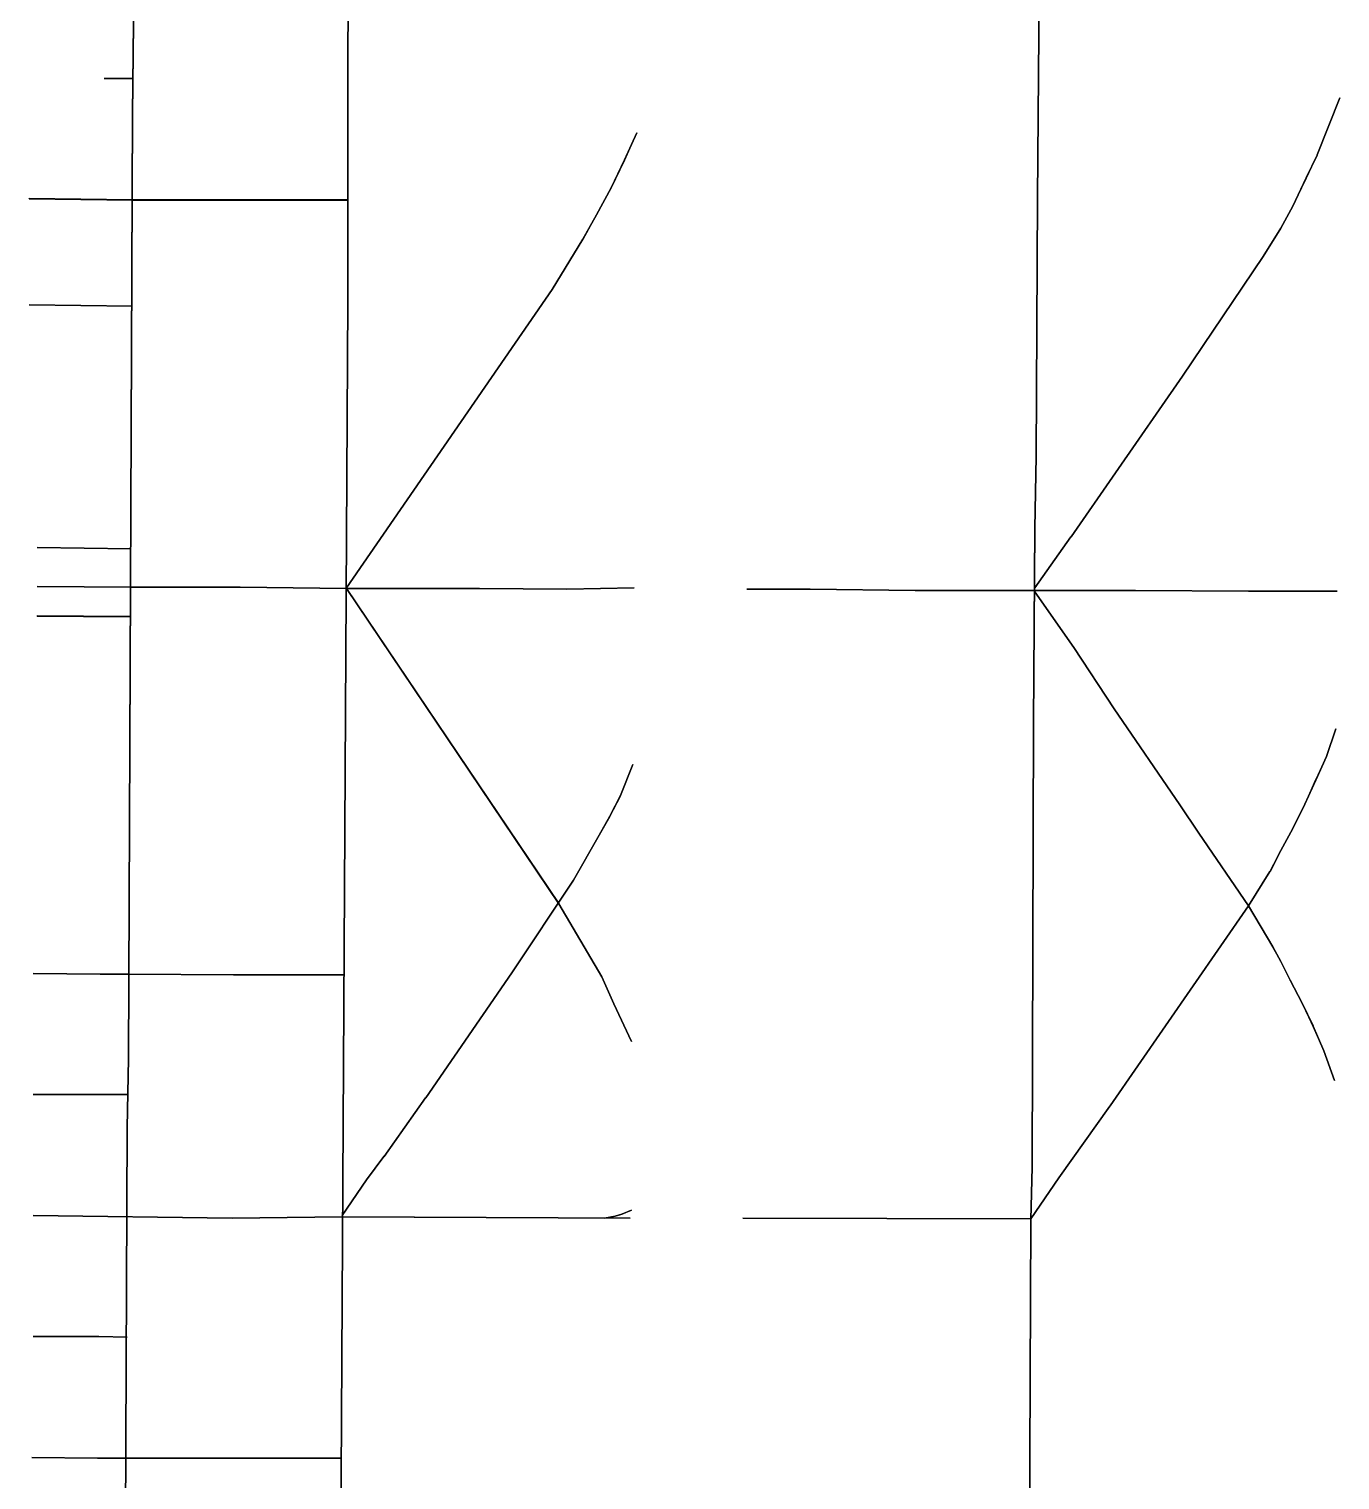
# Model space of a CAD drawing. Extents: x -291248544 to -291003570, y 98625193 to 98746984.
# Drawn here: x -291101258 to -291078940, y 98666651 to 98691358 of the extents above; entities that cross this region are included whole.
import ezdxf

# ---------------------------------------------------------------- set-up
doc = ezdxf.new("R2010")
doc.units = 0

msp = doc.modelspace()

# ---------------------------------------------------------------- linework, layer by layer
at = {"layer": 'mg_to_dxf', "color": 2}
for points in [[(-291095787.05, 98695174.67), (-291095788.04, 98695175.68), (-291095833.83, 98691054.81), (-291095832.82, 98691055.8)], [(-291095832.82, 98691055.8), (-291095831.83, 98691054.79), (-291095786.04, 98695175.67), (-291095787.05, 98695174.67)], [(-291099449.16, 98694030.26), (-291099450.15, 98694031.27), (-291099495.94, 98689910.4), (-291099494.93, 98689911.39)], [(-291099494.93, 98689911.39), (-291099493.94, 98689910.38), (-291099448.15, 98694031.25), (-291099449.16, 98694030.26)], [(-291084091.18, 98693641.16), (-291084092.19, 98693642.15), (-291084069.29, 98691272.23), (-291084068.3, 98691273.24)], [(-291084068.3, 98691273.24), (-291084067.29, 98691272.24), (-291084090.19, 98693642.17), (-291084091.18, 98693641.16)], [(-291084068.3, 98691272.24), (-291084069.29, 98691273.23), (-291084092.19, 98688479.88), (-291084091.18, 98688480.88)], [(-291084091.18, 98688480.88), (-291084090.19, 98688479.87), (-291084067.29, 98691273.24), (-291084068.3, 98691272.24)], [(-291084068.3, 98691272.24), (-291084067.29, 98691273.24), (-291084069.29, 98691273.23), (-291084068.3, 98691272.24)], [(-291084068.3, 98691273.24), (-291084069.29, 98691272.23), (-291084067.29, 98691272.24), (-291084068.3, 98691273.24)], [(-291095832.82, 98691055.8), (-291095833.83, 98691054.81), (-291095831.83, 98691054.79), (-291095832.82, 98691055.8)], [(-291095832.82, 98691054.8), (-291095833.82, 98691055.8), (-291095833.82, 98690448.26), (-291095832.82, 98690449.26)], [(-291095832.82, 98691054.8), (-291095831.82, 98691055.8), (-291095833.82, 98691055.8), (-291095832.82, 98691054.8)], [(-291095832.82, 98690449.26), (-291095831.82, 98690448.26), (-291095831.82, 98691055.8), (-291095832.82, 98691054.8)], [(-291099975.09, 98690517.43), (-291099976.09, 98690518.43), (-291099976.09, 98690516.43), (-291099975.09, 98690517.43)], [(-291099495.43, 98690517.43), (-291099494.43, 98690518.43), (-291099976.09, 98690518.43), (-291099975.09, 98690517.43)], [(-291099975.09, 98690517.43), (-291099976.09, 98690516.43), (-291099494.43, 98690516.43), (-291099495.43, 98690517.43)], [(-291099495.43, 98690517.43), (-291099494.43, 98690516.43), (-291099494.43, 98690518.43), (-291099495.43, 98690517.43)], [(-291095832.82, 98690448.26), (-291095833.82, 98690449.26), (-291095833.82, 98689887.5), (-291095832.82, 98689888.5)], [(-291095832.82, 98690448.26), (-291095831.82, 98690449.26), (-291095833.82, 98690449.26), (-291095832.82, 98690448.26)], [(-291095832.82, 98690449.26), (-291095833.82, 98690448.26), (-291095831.82, 98690448.26), (-291095832.82, 98690449.26)], [(-291095832.82, 98689888.5), (-291095831.82, 98689887.5), (-291095831.82, 98690449.26), (-291095832.82, 98690448.26)], [(-291078941.53, 98690185.08), (-291078942.09, 98690186.38), (-291079331.55, 98689212.73), (-291079330.26, 98689213.26)], [(-291079330.26, 98689213.26), (-291079329.71, 98689211.94), (-291078940.23, 98690185.64), (-291078941.53, 98690185.08)], [(-291078941.53, 98690185.08), (-291078940.23, 98690185.64), (-291078942.09, 98690186.38), (-291078941.53, 98690185.08)], [(-291099494.94, 98689910.39), (-291099495.93, 98689911.4), (-291099564.6, 98673820.01), (-291099563.6, 98673821)], [(-291099563.6, 98673821), (-291099562.6, 98673819.98), (-291099493.93, 98689911.38), (-291099494.94, 98689910.39)], [(-291099494.93, 98689911.39), (-291099495.94, 98689910.4), (-291099493.94, 98689910.38), (-291099494.93, 98689911.39)], [(-291099494.94, 98689910.39), (-291099493.93, 98689911.38), (-291099495.93, 98689911.4), (-291099494.94, 98689910.39)], [(-291095832.82, 98689887.5), (-291095833.82, 98689888.5), (-291095833.82, 98686728.93), (-291095832.82, 98686729.93)], [(-291095832.82, 98689887.5), (-291095831.82, 98689888.5), (-291095833.82, 98689888.5), (-291095832.82, 98689887.5)], [(-291095832.82, 98689888.5), (-291095833.82, 98689887.5), (-291095831.82, 98689887.5), (-291095832.82, 98689888.5)], [(-291095832.82, 98686729.93), (-291095831.82, 98686728.93), (-291095831.82, 98689888.5), (-291095832.82, 98689887.5)], [(-291090912.07, 98689590), (-291090912.57, 98689591.32), (-291091118.97, 98689132.65), (-291091117.65, 98689133.15)], [(-291091117.65, 98689133.15), (-291091117.16, 98689131.81), (-291090910.75, 98689590.5), (-291090912.07, 98689590)], [(-291090912.07, 98689590), (-291090910.75, 98689590.5), (-291090912.57, 98689591.32), (-291090912.07, 98689590)], [(-291091118.07, 98689132.24), (-291091118.55, 98689133.56), (-291091347.85, 98688652.04), (-291091346.53, 98688652.49)], [(-291091346.53, 98688652.49), (-291091346.07, 98688651.13), (-291091116.74, 98689132.72), (-291091118.07, 98689132.24)], [(-291091117.65, 98689133.15), (-291091118.97, 98689132.65), (-291091117.16, 98689131.81), (-291091117.65, 98689133.15)], [(-291091118.07, 98689132.24), (-291091116.74, 98689132.72), (-291091118.55, 98689133.56), (-291091118.07, 98689132.24)], [(-291079330.66, 98689212.35), (-291079331.15, 98689213.65), (-291079514.67, 98688823.68), (-291079513.34, 98688824.15)], [(-291079513.34, 98688824.15), (-291079512.86, 98688822.82), (-291079329.31, 98689212.85), (-291079330.66, 98689212.35)], [(-291079330.26, 98689213.26), (-291079331.55, 98689212.73), (-291079329.71, 98689211.94), (-291079330.26, 98689213.26)], [(-291079330.66, 98689212.35), (-291079329.31, 98689212.85), (-291079331.15, 98689213.65), (-291079330.66, 98689212.35)], [(-291091346.98, 98688651.6), (-291091347.39, 98688652.93), (-291091599.63, 98688194.32), (-291091598.27, 98688194.71)], [(-291091598.27, 98688194.71), (-291091597.88, 98688193.35), (-291091345.61, 98688652.02), (-291091346.98, 98688651.6)], [(-291091346.53, 98688652.49), (-291091347.85, 98688652.04), (-291091346.07, 98688651.13), (-291091346.53, 98688652.49)], [(-291091346.98, 98688651.6), (-291091345.61, 98688652.02), (-291091347.39, 98688652.93), (-291091346.98, 98688651.6)], [(-291079513.76, 98688823.25), (-291079514.24, 98688824.58), (-291079743.54, 98688343.05), (-291079742.22, 98688343.5)], [(-291079742.22, 98688343.5), (-291079741.76, 98688342.14), (-291079512.43, 98688823.72), (-291079513.76, 98688823.25)], [(-291079513.34, 98688824.15), (-291079514.67, 98688823.68), (-291079512.86, 98688822.82), (-291079513.34, 98688824.15)], [(-291079513.76, 98688823.25), (-291079512.43, 98688823.72), (-291079514.24, 98688824.58), (-291079513.76, 98688823.25)], [(-291101256.82, 98688468.93), (-291101257.81, 98688469.94), (-291101257.84, 98688467.94), (-291101256.82, 98688468.93)], [(-291101256.82, 98688468.93), (-291101257.84, 98688467.94), (-291099494.44, 98688445.04), (-291099495.43, 98688446.05)], [(-291099495.43, 98688446.05), (-291099494.43, 98688447.04), (-291101257.81, 98688469.94), (-291101256.82, 98688468.93)], [(-291099494.43, 98688446.04), (-291099495.43, 98688447.04), (-291099495.44, 98688445.04), (-291099494.43, 98688446.04)], [(-291099494.43, 98688446.04), (-291099495.44, 98688445.04), (-291097686.27, 98688445.04), (-291097687.27, 98688446.04)], [(-291099495.43, 98688446.05), (-291099494.44, 98688445.04), (-291099494.43, 98688447.04), (-291099495.43, 98688446.05)], [(-291097687.27, 98688446.04), (-291097686.27, 98688447.04), (-291099495.43, 98688447.04), (-291099494.43, 98688446.04)], [(-291097686.27, 98688446.04), (-291097687.27, 98688447.04), (-291097687.27, 98688445.04), (-291097686.27, 98688446.04)], [(-291095833.32, 98688446.04), (-291095832.32, 98688447.04), (-291097687.27, 98688447.04), (-291097686.27, 98688446.04)], [(-291097687.27, 98688446.04), (-291097686.27, 98688445.04), (-291097686.27, 98688447.04), (-291097687.27, 98688446.04)], [(-291097686.27, 98688446.04), (-291097687.27, 98688445.04), (-291095832.32, 98688445.04), (-291095833.32, 98688446.04)], [(-291095833.32, 98688446.04), (-291095832.32, 98688445.04), (-291095832.32, 98688447.04), (-291095833.32, 98688446.04)], [(-291084091.19, 98688479.88), (-291084092.18, 98688480.88), (-291084115.08, 98684085.36), (-291084114.07, 98684086.35)], [(-291084114.07, 98684086.35), (-291084113.08, 98684085.33), (-291084090.18, 98688480.87), (-291084091.19, 98688479.88)], [(-291084091.18, 98688480.88), (-291084092.19, 98688479.88), (-291084090.19, 98688479.87), (-291084091.18, 98688480.88)], [(-291084091.19, 98688479.88), (-291084090.18, 98688480.87), (-291084092.18, 98688480.88), (-291084091.19, 98688479.88)], [(-291091598.75, 98688193.84), (-291091599.14, 98688195.2), (-291091828.5, 98687782.35), (-291091827.15, 98687782.72)], [(-291091827.15, 98687782.72), (-291091826.77, 98687781.35), (-291091597.39, 98688194.23), (-291091598.75, 98688193.84)], [(-291091598.27, 98688194.71), (-291091599.63, 98688194.32), (-291091597.88, 98688193.35), (-291091598.27, 98688194.71)], [(-291091598.75, 98688193.84), (-291091597.39, 98688194.23), (-291091599.14, 98688195.2), (-291091598.75, 98688193.84)], [(-291079742.67, 98688342.61), (-291079743.08, 98688343.94), (-291079949.53, 98687965.46), (-291079948.19, 98687965.83)], [(-291079948.19, 98687965.83), (-291079947.8, 98687964.45), (-291079741.3, 98688343.03), (-291079742.67, 98688342.61)], [(-291079742.22, 98688343.5), (-291079743.54, 98688343.05), (-291079741.76, 98688342.14), (-291079742.22, 98688343.5)], [(-291079742.67, 98688342.61), (-291079741.3, 98688343.03), (-291079743.08, 98688343.94), (-291079742.67, 98688342.61)], [(-291079948.69, 98687964.97), (-291079949.03, 98687966.32), (-291080247.07, 98687484.86), (-291080245.71, 98687485.17)], [(-291080245.71, 98687485.17), (-291080245.39, 98687483.77), (-291079947.3, 98687965.32), (-291079948.69, 98687964.97)], [(-291079948.19, 98687965.83), (-291079949.53, 98687965.46), (-291079947.8, 98687964.45), (-291079948.19, 98687965.83)], [(-291079948.69, 98687964.97), (-291079947.3, 98687965.32), (-291079949.03, 98687966.32), (-291079948.69, 98687964.97)], [(-291091827.65, 98687781.86), (-291091827.99, 98687783.22), (-291092354.92, 98686924.1), (-291092353.56, 98686924.41)], [(-291092353.56, 98686924.41), (-291092353.24, 98686923.01), (-291091826.27, 98687782.21), (-291091827.65, 98687781.86)], [(-291091827.15, 98687782.72), (-291091828.5, 98687782.35), (-291091826.77, 98687781.35), (-291091827.15, 98687782.72)], [(-291091827.65, 98687781.86), (-291091826.27, 98687782.21), (-291091827.99, 98687783.22), (-291091827.65, 98687781.86)], [(-291080246.25, 98687484.33), (-291080246.53, 98687485.7), (-291081620.37, 98685447.84), (-291081618.98, 98685448.11)], [(-291081618.98, 98685448.11), (-291081618.72, 98685446.71), (-291080244.85, 98687484.61), (-291080246.25, 98687484.33)], [(-291080245.71, 98687485.17), (-291080247.07, 98687484.86), (-291080245.39, 98687483.77), (-291080245.71, 98687485.17)], [(-291080246.25, 98687484.33), (-291080244.85, 98687484.61), (-291080246.53, 98687485.7), (-291080246.25, 98687484.33)], [(-291092354.1, 98686923.57), (-291092354.38, 98686924.94), (-291095856.82, 98681842.96), (-291095855.43, 98681843.22)], [(-291095855.43, 98681843.22), (-291095855.17, 98681841.82), (-291092352.7, 98686923.85), (-291092354.1, 98686923.57)], [(-291092353.56, 98686924.41), (-291092354.92, 98686924.1), (-291092353.24, 98686923.01), (-291092353.56, 98686924.41)], [(-291092354.1, 98686923.57), (-291092352.7, 98686923.85), (-291092354.38, 98686924.94), (-291092354.1, 98686923.57)], [(-291101256.82, 98686660.76), (-291101257.81, 98686661.77), (-291101257.84, 98686659.77), (-291101256.82, 98686660.76)], [(-291101256.82, 98686660.76), (-291101257.84, 98686659.77), (-291099494.45, 98686636.87), (-291099495.43, 98686637.88)], [(-291099495.43, 98686637.88), (-291099494.42, 98686638.87), (-291101257.81, 98686661.77), (-291101256.82, 98686660.76)], [(-291099495.43, 98686637.88), (-291099494.45, 98686636.87), (-291099494.42, 98686638.87), (-291099495.43, 98686637.88)], [(-291095832.83, 98686728.93), (-291095833.82, 98686729.94), (-291096016.93, 98653701.3), (-291096015.93, 98653702.28)], [(-291096015.93, 98653702.28), (-291096014.93, 98653701.26), (-291095831.82, 98686729.93), (-291095832.83, 98686728.93)], [(-291095832.83, 98686728.93), (-291095831.82, 98686729.93), (-291095833.82, 98686729.94), (-291095832.83, 98686728.93)], [(-291095832.82, 98686729.93), (-291095833.82, 98686728.93), (-291095831.82, 98686728.93), (-291095832.82, 98686729.93)], [(-291081619.55, 98685447.28), (-291081619.8, 98685448.67), (-291082764.78, 98683799.9), (-291082763.39, 98683800.15)], [(-291082763.39, 98683800.15), (-291082763.14, 98683798.76), (-291081618.15, 98685447.54), (-291081619.55, 98685447.28)], [(-291081618.98, 98685448.11), (-291081620.37, 98685447.84), (-291081618.72, 98685446.71), (-291081618.98, 98685448.11)], [(-291081619.55, 98685447.28), (-291081618.15, 98685447.54), (-291081619.8, 98685448.67), (-291081619.55, 98685447.28)], [(-291084114.08, 98684085.35), (-291084115.07, 98684086.36), (-291084137.97, 98682849.4), (-291084136.95, 98682850.38)], [(-291084136.95, 98682850.38), (-291084135.97, 98682849.37), (-291084113.07, 98684086.33), (-291084114.08, 98684085.35)], [(-291084114.07, 98684086.35), (-291084115.08, 98684085.36), (-291084113.08, 98684085.33), (-291084114.07, 98684086.35)], [(-291084114.08, 98684085.35), (-291084113.07, 98684086.33), (-291084115.07, 98684086.36), (-291084114.08, 98684085.35)], [(-291082763.96, 98683799.33), (-291082764.21, 98683800.72), (-291083520.09, 98682712.72), (-291083518.7, 98682712.97)], [(-291083518.7, 98682712.97), (-291083518.45, 98682711.57), (-291082762.57, 98683799.58), (-291082763.96, 98683799.33)], [(-291082763.39, 98683800.15), (-291082764.78, 98683799.9), (-291082763.14, 98683798.76), (-291082763.39, 98683800.15)], [(-291082763.96, 98683799.33), (-291082762.57, 98683799.58), (-291082764.21, 98683800.72), (-291082763.96, 98683799.33)], [(-291084136.97, 98682849.38), (-291084137.96, 98682850.4), (-291084160.85, 98679542.05), (-291084159.85, 98679543.04)], [(-291084159.85, 98679543.04), (-291084158.85, 98679542.03), (-291084135.96, 98682850.37), (-291084136.97, 98682849.38)], [(-291083519.27, 98682712.15), (-291083519.51, 98682713.54), (-291084138.07, 98681842.98), (-291084136.67, 98681843.21)], [(-291084136.95, 98682850.38), (-291084137.97, 98682849.4), (-291084135.97, 98682849.37), (-291084136.95, 98682850.38)], [(-291084136.97, 98682849.38), (-291084135.96, 98682850.37), (-291084137.96, 98682850.4), (-291084136.97, 98682849.38)], [(-291084136.67, 98681843.21), (-291084136.44, 98681841.82), (-291083517.87, 98682712.39), (-291083519.27, 98682712.15)], [(-291083518.7, 98682712.97), (-291083520.09, 98682712.72), (-291083518.45, 98682711.57), (-291083518.7, 98682712.97)], [(-291083519.27, 98682712.15), (-291083517.87, 98682712.39), (-291083519.51, 98682713.54), (-291083519.27, 98682712.15)], [(-291101119.5, 98682529.44), (-291101120.48, 98682530.46), (-291101120.51, 98682528.46), (-291101119.5, 98682529.44)], [(-291101119.5, 98682529.44), (-291101120.51, 98682528.46), (-291099517.34, 98682505.55), (-291099518.32, 98682506.57)], [(-291099518.32, 98682506.57), (-291099517.31, 98682507.55), (-291101120.48, 98682530.46), (-291101119.5, 98682529.44)], [(-291099518.32, 98682506.57), (-291099517.34, 98682505.55), (-291099517.31, 98682507.55), (-291099518.32, 98682506.57)], [(-291101119.5, 98681865.69), (-291101120.49, 98681866.7), (-291101120.5, 98681864.7), (-291101119.5, 98681865.69)], [(-291101119.5, 98681865.69), (-291101120.5, 98681864.7), (-291099517.33, 98681853.24), (-291099518.32, 98681854.25)], [(-291099518.32, 98681854.25), (-291099517.32, 98681855.24), (-291101120.49, 98681866.7), (-291101119.5, 98681865.69)], [(-291099517.32, 98681854.25), (-291099518.32, 98681855.25), (-291099518.33, 98681853.25), (-291099517.32, 98681854.25)], [(-291099517.32, 98681854.25), (-291099518.33, 98681853.25), (-291097663.39, 98681853.25), (-291097664.38, 98681854.25)], [(-291097664.38, 98681854.25), (-291097663.37, 98681855.25), (-291099518.32, 98681855.25), (-291099517.32, 98681854.25)], [(-291099518.32, 98681854.25), (-291099517.33, 98681853.24), (-291099517.32, 98681855.24), (-291099518.32, 98681854.25)], [(-291097663.38, 98681854.24), (-291097664.37, 98681855.25), (-291097664.39, 98681853.25), (-291097663.38, 98681854.24)], [(-291097663.38, 98681854.24), (-291097664.39, 98681853.25), (-291095855.22, 98681830.35), (-291095856.21, 98681831.37)], [(-291097664.38, 98681854.25), (-291097663.39, 98681853.25), (-291097663.37, 98681855.25), (-291097664.38, 98681854.25)], [(-291095856.21, 98681831.37), (-291095855.21, 98681832.35), (-291097664.37, 98681855.25), (-291097663.38, 98681854.24)], [(-291095855.43, 98681843.22), (-291095856.82, 98681842.96), (-291095855.17, 98681841.82), (-291095855.43, 98681843.22)], [(-291095855.43, 98681830.95), (-291095855.16, 98681832.33), (-291095856.82, 98681831.22), (-291095855.43, 98681830.95)], [(-291095855.43, 98681830.95), (-291095856.82, 98681831.22), (-291092239.95, 98676463.13), (-291092239.66, 98676464.5)], [(-291095855.21, 98681831.36), (-291095856.21, 98681832.36), (-291095856.22, 98681830.36), (-291095855.21, 98681831.36)], [(-291095855.21, 98681831.36), (-291095856.22, 98681830.36), (-291093589.29, 98681830.36), (-291093590.28, 98681831.36)], [(-291093590.28, 98681831.36), (-291093589.28, 98681832.36), (-291095856.21, 98681832.36), (-291095855.21, 98681831.36)], [(-291095856.21, 98681831.37), (-291095855.22, 98681830.35), (-291095855.21, 98681832.35), (-291095856.21, 98681831.37)], [(-291092239.66, 98676464.5), (-291092238.25, 98676464.2), (-291095855.16, 98681832.33), (-291095855.43, 98681830.95)], [(-291093589.28, 98681831.36), (-291093590.28, 98681832.36), (-291093590.29, 98681830.36), (-291093589.28, 98681831.36)], [(-291093589.28, 98681831.36), (-291093590.29, 98681830.36), (-291092101.54, 98681818.91), (-291092102.55, 98681819.92)], [(-291092102.55, 98681819.92), (-291092101.56, 98681820.91), (-291093590.28, 98681832.36), (-291093589.28, 98681831.36)], [(-291093590.28, 98681831.36), (-291093589.29, 98681830.36), (-291093589.28, 98681832.36), (-291093590.28, 98681831.36)], [(-291090958.14, 98681842.79), (-291090957.16, 98681843.81), (-291092102.56, 98681820.91), (-291092101.55, 98681819.93)], [(-291092101.55, 98681819.93), (-291092102.56, 98681820.91), (-291092102.54, 98681818.91), (-291092101.55, 98681819.93)], [(-291092102.55, 98681819.92), (-291092101.54, 98681818.91), (-291092101.56, 98681820.91), (-291092102.55, 98681819.92)], [(-291092101.55, 98681819.93), (-291092102.54, 98681818.91), (-291090957.12, 98681841.81), (-291090958.14, 98681842.79)], [(-291090958.14, 98681842.79), (-291090957.12, 98681841.81), (-291090957.16, 98681843.81), (-291090958.14, 98681842.79)], [(-291087959.79, 98681819.92), (-291087958.78, 98681820.92), (-291089035.53, 98681820.92), (-291089034.53, 98681819.92)], [(-291089034.53, 98681819.92), (-291089035.53, 98681820.92), (-291089035.53, 98681818.92), (-291089034.53, 98681819.92)], [(-291089034.53, 98681819.92), (-291089035.53, 98681818.92), (-291087958.8, 98681818.92), (-291087959.79, 98681819.92)], [(-291087958.79, 98681819.91), (-291087959.78, 98681820.92), (-291087959.8, 98681818.92), (-291087958.79, 98681819.91)], [(-291087958.79, 98681819.91), (-291087959.8, 98681818.92), (-291086173.52, 98681796.02), (-291086174.51, 98681797.03)], [(-291087959.79, 98681819.92), (-291087958.8, 98681818.92), (-291087958.78, 98681820.92), (-291087959.79, 98681819.92)], [(-291086174.51, 98681797.03), (-291086173.5, 98681798.02), (-291087959.78, 98681820.92), (-291087958.79, 98681819.91)], [(-291086173.51, 98681797.03), (-291086174.5, 98681798.03), (-291086174.52, 98681796.03), (-291086173.51, 98681797.03)], [(-291086173.51, 98681797.03), (-291086174.52, 98681796.03), (-291082419.85, 98681796.03), (-291082420.85, 98681797.03)], [(-291086174.51, 98681797.03), (-291086173.52, 98681796.02), (-291086173.5, 98681798.02), (-291086174.51, 98681797.03)], [(-291082420.85, 98681797.03), (-291082419.85, 98681798.03), (-291086174.5, 98681798.03), (-291086173.51, 98681797.03)], [(-291084136.67, 98681843.21), (-291084138.07, 98681842.98), (-291084136.44, 98681841.82), (-291084136.67, 98681843.21)], [(-291084136.68, 98681773.73), (-291084136.43, 98681775.12), (-291084138.07, 98681773.98), (-291084136.68, 98681773.73)], [(-291084136.68, 98681773.73), (-291084138.07, 98681773.98), (-291083473.75, 98680823.31), (-291083473.49, 98680824.69)], [(-291083473.49, 98680824.69), (-291083472.09, 98680824.43), (-291084136.43, 98681775.12), (-291084136.68, 98681773.73)], [(-291082420.85, 98681797.03), (-291082419.85, 98681796.03), (-291082419.85, 98681798.03), (-291082420.85, 98681797.03)], [(-291080498.24, 98681785.59), (-291080497.24, 98681786.58), (-291082420.85, 98681798.03), (-291082419.85, 98681797.02)], [(-291082419.85, 98681797.02), (-291082420.85, 98681798.03), (-291082420.85, 98681796.03), (-291082419.85, 98681797.02)], [(-291082419.85, 98681797.02), (-291082420.85, 98681796.03), (-291080497.24, 98681784.58), (-291080498.24, 98681785.59)], [(-291080498.24, 98681785.59), (-291080497.24, 98681784.58), (-291080497.24, 98681786.58), (-291080498.24, 98681785.59)], [(-291078987.62, 98681785.58), (-291078986.62, 98681786.58), (-291080498.24, 98681786.58), (-291080497.24, 98681785.58)], [(-291080497.24, 98681785.58), (-291080498.24, 98681786.58), (-291080498.24, 98681784.58), (-291080497.24, 98681785.58)], [(-291080497.24, 98681785.58), (-291080498.24, 98681784.58), (-291078986.62, 98681784.58), (-291078987.62, 98681785.58)], [(-291078987.62, 98681785.58), (-291078986.62, 98681784.58), (-291078986.62, 98681786.58), (-291078987.62, 98681785.58)], [(-291101119.5, 98681362.15), (-291101120.49, 98681363.16), (-291101120.5, 98681361.16), (-291101119.5, 98681362.15)], [(-291101119.5, 98681362.15), (-291101120.5, 98681361.16), (-291099540.22, 98681349.7), (-291099541.21, 98681350.71)], [(-291099541.21, 98681350.71), (-291099540.2, 98681351.7), (-291101120.49, 98681363.16), (-291101119.5, 98681362.15)], [(-291099541.21, 98681350.71), (-291099540.22, 98681349.7), (-291099540.2, 98681351.7), (-291099541.21, 98681350.71)], [(-291083472.93, 98680823.86), (-291083472.65, 98680825.26), (-291083474.31, 98680824.14), (-291083472.93, 98680823.86)], [(-291083472.93, 98680823.86), (-291083474.31, 98680824.14), (-291082787.11, 98679781.89), (-291082786.84, 98679783.28)], [(-291083473.49, 98680824.69), (-291083473.75, 98680823.31), (-291083472.09, 98680824.43), (-291083473.49, 98680824.69)], [(-291082786.84, 98679783.28), (-291082785.45, 98679783.01), (-291083472.65, 98680825.26), (-291083472.93, 98680823.86)], [(-291082786.28, 98679782.45), (-291082786.01, 98679783.84), (-291082787.67, 98679782.72), (-291082786.28, 98679782.45)], [(-291082786.28, 98679782.45), (-291082787.67, 98679782.72), (-291081665.58, 98678145.39), (-291081665.32, 98678146.77)], [(-291082786.84, 98679783.28), (-291082787.11, 98679781.89), (-291082785.45, 98679783.01), (-291082786.84, 98679783.28)], [(-291081665.32, 98678146.77), (-291081663.93, 98678146.51), (-291082786.01, 98679783.84), (-291082786.28, 98679782.45)], [(-291084159.85, 98679542.04), (-291084160.85, 98679543.04), (-291084183.74, 98671977.51), (-291084182.74, 98671978.5)], [(-291084182.74, 98671978.5), (-291084181.74, 98671977.48), (-291084158.85, 98679543.04), (-291084159.85, 98679542.04)], [(-291084159.85, 98679543.04), (-291084160.85, 98679542.05), (-291084158.85, 98679542.03), (-291084159.85, 98679543.04)], [(-291084159.85, 98679542.04), (-291084158.85, 98679543.04), (-291084160.85, 98679543.04), (-291084159.85, 98679542.04)], [(-291079010.17, 98679439.07), (-291079010.79, 98679440.34), (-291079171.32, 98678970.23), (-291079170.07, 98678970.81)], [(-291079170.07, 98678970.81), (-291079169.46, 98678969.49), (-291079008.9, 98679439.69), (-291079010.17, 98679439.07)], [(-291079010.17, 98679439.07), (-291079008.9, 98679439.69), (-291079010.79, 98679440.34), (-291079010.17, 98679439.07)], [(-291079170.44, 98678969.88), (-291079170.95, 98678971.16), (-291079354.45, 98678569.75), (-291079353.12, 98678570.25)], [(-291079353.12, 98678570.25), (-291079352.63, 98678568.93), (-291079169.09, 98678970.42), (-291079170.44, 98678969.88)], [(-291079170.07, 98678970.81), (-291079171.32, 98678970.23), (-291079169.46, 98678969.49), (-291079170.07, 98678970.81)], [(-291079170.44, 98678969.88), (-291079169.09, 98678970.42), (-291079170.95, 98678971.16), (-291079170.44, 98678969.88)], [(-291090980.71, 98678832.54), (-291090981.28, 98678833.84), (-291091187.62, 98678306.53), (-291091186.34, 98678307.05)], [(-291091186.34, 98678307.05), (-291091185.79, 98678305.7), (-291090979.42, 98678833.11), (-291090980.71, 98678832.54)], [(-291090980.71, 98678832.54), (-291090979.42, 98678833.11), (-291090981.28, 98678833.84), (-291090980.71, 98678832.54)], [(-291079353.54, 98678569.34), (-291079354.04, 98678570.66), (-291079537.55, 98678157.78), (-291079536.23, 98678158.26)], [(-291079536.23, 98678158.26), (-291079535.74, 98678156.92), (-291079352.22, 98678569.84), (-291079353.54, 98678569.34)], [(-291079353.12, 98678570.25), (-291079354.45, 98678569.75), (-291079352.63, 98678568.93), (-291079353.12, 98678570.25)], [(-291079353.54, 98678569.34), (-291079352.22, 98678569.84), (-291079354.04, 98678570.66), (-291079353.54, 98678569.34)], [(-291091186.75, 98678306.13), (-291091187.21, 98678307.44), (-291091370.74, 98677951.85), (-291091369.4, 98677952.26)], [(-291091369.4, 98677952.26), (-291091368.98, 98677950.89), (-291091185.38, 98678306.61), (-291091186.75, 98678306.13)], [(-291091186.34, 98678307.05), (-291091187.62, 98678306.53), (-291091185.79, 98678305.7), (-291091186.34, 98678307.05)], [(-291091186.75, 98678306.13), (-291091185.38, 98678306.61), (-291091187.21, 98678307.44), (-291091186.75, 98678306.13)], [(-291081664.76, 98678145.95), (-291081664.49, 98678147.34), (-291081666.14, 98678146.22), (-291081664.76, 98678145.95)], [(-291081664.76, 98678145.95), (-291081666.14, 98678146.22), (-291081345.16, 98677664.73), (-291081344.88, 98677666.13)], [(-291081665.32, 98678146.77), (-291081665.58, 98678145.39), (-291081663.93, 98678146.51), (-291081665.32, 98678146.77)], [(-291081344.88, 98677666.13), (-291081343.5, 98677665.85), (-291081664.49, 98678147.34), (-291081664.76, 98678145.95)], [(-291079536.66, 98678157.36), (-291079537.12, 98678158.68), (-291079743.54, 98677745.83), (-291079742.21, 98677746.27)], [(-291079742.21, 98677746.27), (-291079741.77, 98677744.91), (-291079535.31, 98678157.83), (-291079536.66, 98678157.36)], [(-291079536.23, 98678158.26), (-291079537.55, 98678157.78), (-291079535.74, 98678156.92), (-291079536.23, 98678158.26)], [(-291079536.66, 98678157.36), (-291079535.31, 98678157.83), (-291079537.12, 98678158.68), (-291079536.66, 98678157.36)], [(-291091369.88, 98677951.38), (-291091370.26, 98677952.72), (-291091553.85, 98677631.44), (-291091552.49, 98677631.81)], [(-291091552.49, 98677631.81), (-291091552.11, 98677630.45), (-291091368.5, 98677951.77), (-291091369.88, 98677951.38)], [(-291091369.4, 98677952.26), (-291091370.74, 98677951.85), (-291091368.98, 98677950.89), (-291091369.4, 98677952.26)], [(-291091369.88, 98677951.38), (-291091368.5, 98677951.77), (-291091370.26, 98677952.72), (-291091369.88, 98677951.38)], [(-291079742.67, 98677745.38), (-291079743.08, 98677746.72), (-291079949.55, 98677368.19), (-291079948.19, 98677368.6)], [(-291079948.19, 98677368.6), (-291079947.78, 98677367.26), (-291079741.31, 98677745.79), (-291079742.67, 98677745.38)], [(-291079742.21, 98677746.27), (-291079743.54, 98677745.83), (-291079741.77, 98677744.91), (-291079742.21, 98677746.27)], [(-291079742.67, 98677745.38), (-291079741.31, 98677745.79), (-291079743.08, 98677746.72), (-291079742.67, 98677745.38)], [(-291091552.98, 98677630.94), (-291091553.36, 98677632.31), (-291091988.71, 98676864.71), (-291091987.36, 98676865.06)], [(-291091987.36, 98676865.06), (-291091987, 98676863.66), (-291091551.62, 98677631.32), (-291091552.98, 98677630.94)], [(-291091552.49, 98677631.81), (-291091553.85, 98677631.44), (-291091552.11, 98677630.45), (-291091552.49, 98677631.81)], [(-291091552.98, 98677630.94), (-291091551.62, 98677631.32), (-291091553.36, 98677632.31), (-291091552.98, 98677630.94)], [(-291081344.32, 98677665.3), (-291081344.06, 98677666.68), (-291081345.72, 98677665.56), (-291081344.32, 98677665.3)], [(-291081344.32, 98677665.3), (-291081345.72, 98677665.56), (-291080498.3, 98676428.8), (-291080498.02, 98676430.16)], [(-291081344.88, 98677666.13), (-291081345.16, 98677664.73), (-291081343.5, 98677665.85), (-291081344.88, 98677666.13)], [(-291080498.02, 98676430.16), (-291080496.61, 98676429.87), (-291081344.06, 98677666.68), (-291081344.32, 98677665.3)], [(-291079948.65, 98677367.72), (-291079949.08, 98677369.08), (-291080132.63, 98677013.45), (-291080131.3, 98677013.84)], [(-291080131.3, 98677013.84), (-291080130.89, 98677012.46), (-291079947.31, 98677368.14), (-291079948.65, 98677367.72)], [(-291079948.19, 98677368.6), (-291079949.55, 98677368.19), (-291079947.78, 98677367.26), (-291079948.19, 98677368.6)], [(-291079948.65, 98677367.72), (-291079947.31, 98677368.14), (-291079949.08, 98677369.08), (-291079948.65, 98677367.72)], [(-291080131.8, 98677012.97), (-291080132.13, 98677014.32), (-291080498.84, 98676429.88), (-291080497.48, 98676430.17)], [(-291080497.48, 98676430.17), (-291080497.17, 98676428.77), (-291080130.4, 98677013.33), (-291080131.8, 98677012.97)], [(-291080131.3, 98677013.84), (-291080132.63, 98677013.45), (-291080130.89, 98677012.46), (-291080131.3, 98677013.84)], [(-291080131.8, 98677012.97), (-291080130.4, 98677013.33), (-291080132.13, 98677014.32), (-291080131.8, 98677012.97)], [(-291091987.89, 98676864.21), (-291091988.18, 98676865.57), (-291093041.57, 98675285.48), (-291093040.19, 98675285.76)], [(-291093040.19, 98675285.76), (-291093039.92, 98675284.36), (-291091986.48, 98676864.52), (-291091987.89, 98676864.21)], [(-291091987.36, 98676865.06), (-291091988.71, 98676864.71), (-291091987, 98676863.66), (-291091987.36, 98676865.06)], [(-291091987.89, 98676864.21), (-291091986.48, 98676864.52), (-291091988.18, 98676865.57), (-291091987.89, 98676864.21)], [(-291092239.13, 98676463.65), (-291092238.79, 98676465.05), (-291092240.48, 98676463.98), (-291092239.13, 98676463.65)], [(-291092239.13, 98676463.65), (-291092240.48, 98676463.98), (-291091507.59, 98675215.78), (-291091507.21, 98675217.11)], [(-291092239.66, 98676464.5), (-291092239.95, 98676463.13), (-291092238.25, 98676464.2), (-291092239.66, 98676464.5)], [(-291091507.21, 98675217.11), (-291091505.81, 98675216.7), (-291092238.79, 98676465.05), (-291092239.13, 98676463.65)], [(-291080498.03, 98676429.34), (-291080498.29, 98676430.71), (-291082856.33, 98673019.57), (-291082854.94, 98673019.82)], [(-291082854.94, 98673019.82), (-291082854.69, 98673018.42), (-291080496.62, 98676429.61), (-291080498.03, 98676429.34)], [(-291080497.49, 98676429.32), (-291080497.15, 98676430.72), (-291080498.84, 98676429.64), (-291080497.49, 98676429.32)], [(-291080497.48, 98676430.17), (-291080498.84, 98676429.88), (-291080497.17, 98676428.77), (-291080497.48, 98676430.17)], [(-291080497.49, 98676429.32), (-291080498.84, 98676429.64), (-291080086.37, 98675730.73), (-291080086.01, 98675732.09)], [(-291080498.02, 98676430.16), (-291080498.3, 98676428.8), (-291080496.61, 98676429.87), (-291080498.02, 98676430.16)], [(-291080498.03, 98676429.34), (-291080496.62, 98676429.61), (-291080498.29, 98676430.71), (-291080498.03, 98676429.34)], [(-291080086.01, 98675732.09), (-291080084.63, 98675731.72), (-291080497.15, 98676430.72), (-291080497.49, 98676429.32)], [(-291080085.51, 98675731.22), (-291080085.12, 98675732.59), (-291080086.86, 98675731.6), (-291080085.51, 98675731.22)], [(-291080085.51, 98675731.22), (-291080086.86, 98675731.6), (-291079949.07, 98675478.99), (-291079948.66, 98675480.33)], [(-291080086.01, 98675732.09), (-291080086.37, 98675730.73), (-291080084.63, 98675731.72), (-291080086.01, 98675732.09)], [(-291079948.66, 98675480.33), (-291079947.3, 98675479.91), (-291080085.12, 98675732.59), (-291080085.51, 98675731.22)], [(-291101188.16, 98675273.89), (-291101189.15, 98675274.9), (-291101189.17, 98675272.9), (-291101188.16, 98675273.89)], [(-291101188.16, 98675273.89), (-291101189.17, 98675272.9), (-291100043.76, 98675261.45), (-291100044.75, 98675262.46)], [(-291100044.75, 98675262.46), (-291100043.75, 98675263.45), (-291101189.15, 98675274.9), (-291101188.16, 98675273.89)], [(-291100043.75, 98675262.45), (-291100044.75, 98675263.45), (-291100044.76, 98675261.45), (-291100043.75, 98675262.45)], [(-291100043.75, 98675262.45), (-291100044.76, 98675261.45), (-291099563.1, 98675261.45), (-291099564.1, 98675262.45)], [(-291099564.1, 98675262.45), (-291099563.1, 98675263.45), (-291100044.75, 98675263.45), (-291100043.75, 98675262.45)], [(-291100044.75, 98675262.46), (-291100043.76, 98675261.45), (-291100043.75, 98675263.45), (-291100044.75, 98675262.46)], [(-291097778.82, 98675251.01), (-291097777.82, 98675252), (-291099564.1, 98675263.45), (-291099563.1, 98675262.45)], [(-291099563.1, 98675262.45), (-291099564.1, 98675263.45), (-291099564.1, 98675261.45), (-291099563.1, 98675262.45)], [(-291099564.1, 98675262.45), (-291099563.1, 98675261.45), (-291099563.1, 98675263.45), (-291099564.1, 98675262.45)], [(-291099563.1, 98675262.45), (-291099564.1, 98675261.45), (-291097777.82, 98675250), (-291097778.82, 98675251.01)], [(-291093040.75, 98675284.93), (-291093041.01, 98675286.31), (-291094506.41, 98673156.9), (-291094505.03, 98673157.15)], [(-291094505.03, 98673157.15), (-291094504.77, 98673155.75), (-291093039.35, 98675285.19), (-291093040.75, 98675284.93)], [(-291093040.19, 98675285.76), (-291093041.57, 98675285.48), (-291093039.92, 98675284.36), (-291093040.19, 98675285.76)], [(-291093040.75, 98675284.93), (-291093039.35, 98675285.19), (-291093041.01, 98675286.31), (-291093040.75, 98675284.93)], [(-291079948.2, 98675479.44), (-291079947.76, 98675480.8), (-291079949.54, 98675479.87), (-291079948.2, 98675479.44)], [(-291079948.2, 98675479.44), (-291079949.54, 98675479.87), (-291079788.87, 98675158.55), (-291079788.43, 98675159.9)], [(-291079948.66, 98675480.33), (-291079949.07, 98675478.99), (-291079947.3, 98675479.91), (-291079948.66, 98675480.33)], [(-291079788.43, 98675159.9), (-291079787.1, 98675159.46), (-291079947.76, 98675480.8), (-291079948.2, 98675479.44)], [(-291095901.99, 98675251.01), (-291095900.99, 98675252.01), (-291097778.82, 98675252.01), (-291097777.82, 98675251.01)], [(-291097777.82, 98675251.01), (-291097778.82, 98675252.01), (-291097778.82, 98675250.01), (-291097777.82, 98675251.01)], [(-291097778.82, 98675251.01), (-291097777.82, 98675250), (-291097777.82, 98675252), (-291097778.82, 98675251.01)], [(-291097777.82, 98675251.01), (-291097778.82, 98675250.01), (-291095900.99, 98675250.01), (-291095901.99, 98675251.01)], [(-291095901.99, 98675251.01), (-291095900.99, 98675250.01), (-291095900.99, 98675252.01), (-291095901.99, 98675251.01)], [(-291091506.75, 98675216.22), (-291091506.27, 98675217.59), (-291091508.05, 98675216.67), (-291091506.75, 98675216.22)], [(-291091506.75, 98675216.22), (-291091508.05, 98675216.67), (-291091301.67, 98674758.04), (-291091301.17, 98674759.37)], [(-291091507.21, 98675217.11), (-291091507.59, 98675215.78), (-291091505.81, 98675216.7), (-291091507.21, 98675217.11)], [(-291091301.17, 98674759.37), (-291091299.85, 98674758.87), (-291091506.27, 98675217.59), (-291091506.75, 98675216.22)], [(-291079787.97, 98675159.01), (-291079787.55, 98675160.35), (-291079789.33, 98675159.44), (-291079787.97, 98675159.01)], [(-291079787.97, 98675159.01), (-291079789.33, 98675159.44), (-291079582.88, 98674769.47), (-291079582.45, 98674770.8)], [(-291079788.43, 98675159.9), (-291079788.87, 98675158.55), (-291079787.1, 98675159.46), (-291079788.43, 98675159.9)], [(-291079582.45, 98674770.8), (-291079581.09, 98674770.36), (-291079787.55, 98675160.35), (-291079787.97, 98675159.01)], [(-291091300.75, 98674758.46), (-291091300.27, 98674759.78), (-291091302.08, 98674758.95), (-291091300.75, 98674758.46)], [(-291091003.63, 98674118.5), (-291091002.3, 98674118.01), (-291091300.27, 98674759.78), (-291091300.75, 98674758.46)], [(-291079582, 98674769.9), (-291079581.53, 98674771.25), (-291079583.32, 98674770.36), (-291079582, 98674769.9)], [(-291079582, 98674769.9), (-291079583.32, 98674770.36), (-291079399.81, 98674380.39), (-291079399.32, 98674381.71)], [(-291079582.45, 98674770.8), (-291079582.88, 98674769.47), (-291079581.09, 98674770.36), (-291079582.45, 98674770.8)], [(-291079399.32, 98674381.71), (-291079397.98, 98674381.22), (-291079581.53, 98674771.25), (-291079582, 98674769.9)], [(-291091300.75, 98674758.46), (-291091302.08, 98674758.95), (-291091004.11, 98674117.17), (-291091003.63, 98674118.5)], [(-291091301.17, 98674759.37), (-291091301.67, 98674758.04), (-291091299.85, 98674758.87), (-291091301.17, 98674759.37)], [(-291079398.91, 98674380.8), (-291079398.4, 98674382.13), (-291079400.22, 98674381.3), (-291079398.91, 98674380.8)], [(-291079398.91, 98674380.8), (-291079400.22, 98674381.3), (-291079216.73, 98673957), (-291079216.2, 98673958.28)], [(-291079399.32, 98674381.71), (-291079399.81, 98674380.39), (-291079397.98, 98674381.22), (-291079399.32, 98674381.71)], [(-291079216.2, 98673958.28), (-291079214.88, 98673957.74), (-291079398.4, 98674382.13), (-291079398.91, 98674380.8)], [(-291091003.63, 98674118.5), (-291091004.11, 98674117.17), (-291091002.3, 98674118.01), (-291091003.63, 98674118.5)], [(-291099563.61, 98673820), (-291099564.59, 98673821.01), (-291099587.5, 98672652.71), (-291099586.48, 98672653.7)], [(-291099586.48, 98672653.7), (-291099585.5, 98672652.69), (-291099562.59, 98673820.98), (-291099563.61, 98673820)], [(-291099563.6, 98673821), (-291099564.6, 98673820.01), (-291099562.6, 98673819.98), (-291099563.6, 98673821)], [(-291099563.61, 98673820), (-291099562.59, 98673820.98), (-291099564.59, 98673821.01), (-291099563.61, 98673820)], [(-291079215.83, 98673957.35), (-291079215.24, 98673958.66), (-291079217.1, 98673957.93), (-291079215.83, 98673957.35)], [(-291079215.83, 98673957.35), (-291079217.1, 98673957.93), (-291079033.67, 98673453.47), (-291079033.07, 98673454.75)], [(-291079216.2, 98673958.28), (-291079216.73, 98673957), (-291079214.88, 98673957.74), (-291079216.2, 98673958.28)], [(-291079033.07, 98673454.75), (-291079031.79, 98673454.16), (-291079215.24, 98673958.66), (-291079215.83, 98673957.35)], [(-291079033.07, 98673454.75), (-291079033.67, 98673453.47), (-291079031.79, 98673454.16), (-291079033.07, 98673454.75)], [(-291100067.64, 98673213.96), (-291100066.64, 98673214.96), (-291101189.16, 98673214.96), (-291101188.16, 98673213.96)], [(-291101188.16, 98673213.96), (-291101189.16, 98673214.96), (-291101189.16, 98673212.96), (-291101188.16, 98673213.96)], [(-291101188.16, 98673213.96), (-291101189.16, 98673212.96), (-291100066.64, 98673212.96), (-291100067.64, 98673213.96)], [(-291099586.99, 98673213.96), (-291099585.99, 98673214.96), (-291100067.64, 98673214.96), (-291100066.64, 98673213.96)], [(-291100066.64, 98673213.96), (-291100067.64, 98673214.96), (-291100067.64, 98673212.96), (-291100066.64, 98673213.96)], [(-291100067.64, 98673213.96), (-291100066.64, 98673212.96), (-291100066.64, 98673214.96), (-291100067.64, 98673213.96)], [(-291100066.64, 98673213.96), (-291100067.64, 98673212.96), (-291099585.99, 98673212.96), (-291099586.99, 98673213.96)], [(-291099586.99, 98673213.96), (-291099585.99, 98673212.96), (-291099585.99, 98673214.96), (-291099586.99, 98673213.96)], [(-291094505.6, 98673156.33), (-291094505.84, 98673157.72), (-291095215.94, 98672161.28), (-291095214.55, 98672161.51)], [(-291095214.55, 98672161.51), (-291095214.33, 98672160.11), (-291094504.2, 98673156.57), (-291094505.6, 98673156.33)], [(-291094505.03, 98673157.15), (-291094506.41, 98673156.9), (-291094504.77, 98673155.75), (-291094505.03, 98673157.15)], [(-291094505.6, 98673156.33), (-291094504.2, 98673156.57), (-291094505.84, 98673157.72), (-291094505.6, 98673156.33)], [(-291082855.51, 98673019), (-291082855.75, 98673020.39), (-291083726.08, 98671795.06), (-291083724.69, 98671795.3)], [(-291083724.69, 98671795.3), (-291083724.45, 98671793.91), (-291082854.12, 98673019.24), (-291082855.51, 98673019)], [(-291082854.94, 98673019.82), (-291082856.33, 98673019.57), (-291082854.69, 98673018.42), (-291082854.94, 98673019.82)], [(-291082855.51, 98673019), (-291082854.12, 98673019.24), (-291082855.75, 98673020.39), (-291082855.51, 98673019)], [(-291099586.49, 98672652.7), (-291099587.48, 98672653.71), (-291099656.15, 98656516.53), (-291099655.15, 98656517.53)], [(-291099655.15, 98656517.53), (-291099654.15, 98656516.52), (-291099585.48, 98672653.69), (-291099586.49, 98672652.7)], [(-291099586.48, 98672653.7), (-291099587.5, 98672652.71), (-291099585.5, 98672652.69), (-291099586.48, 98672653.7)], [(-291099586.49, 98672652.7), (-291099585.48, 98672653.69), (-291099587.48, 98672653.71), (-291099586.49, 98672652.7)], [(-291095215.14, 98672160.7), (-291095215.35, 98672162.09), (-291095513.5, 98671760.74), (-291095512.09, 98671760.96)], [(-291095512.09, 98671760.96), (-291095511.87, 98671759.58), (-291095213.74, 98672160.92), (-291095215.14, 98672160.7)], [(-291095214.55, 98672161.51), (-291095215.94, 98672161.28), (-291095214.33, 98672160.11), (-291095214.55, 98672161.51)], [(-291095215.14, 98672160.7), (-291095213.74, 98672160.92), (-291095215.35, 98672162.09), (-291095215.14, 98672160.7)], [(-291084182.75, 98671977.5), (-291084183.73, 98671978.51), (-291084206.64, 98671084.87), (-291084205.61, 98671085.86)], [(-291083725.26, 98671794.48), (-291083725.51, 98671795.88), (-291084206.47, 98671097.34), (-291084205.31, 98671097.27)], [(-291084205.61, 98671085.86), (-291084204.64, 98671084.84), (-291084181.73, 98671978.48), (-291084182.75, 98671977.5)], [(-291084182.74, 98671978.5), (-291084183.74, 98671977.51), (-291084181.74, 98671977.48), (-291084182.74, 98671978.5)], [(-291084182.75, 98671977.5), (-291084181.73, 98671978.48), (-291084183.73, 98671978.51), (-291084182.75, 98671977.5)], [(-291083724.69, 98671795.3), (-291083726.08, 98671795.06), (-291083724.45, 98671793.91), (-291083724.69, 98671795.3)], [(-291083725.26, 98671794.48), (-291083723.87, 98671794.73), (-291083725.51, 98671795.88), (-291083725.26, 98671794.48)], [(-291095512.67, 98671760.15), (-291095512.92, 98671761.55), (-291095925.49, 98671154.17), (-291095924.1, 98671154.44)], [(-291095924.1, 98671154.44), (-291095923.83, 98671153.05), (-291095511.29, 98671760.39), (-291095512.67, 98671760.15)], [(-291095512.09, 98671760.96), (-291095513.5, 98671760.74), (-291095511.87, 98671759.58), (-291095512.09, 98671760.96)], [(-291095512.67, 98671760.15), (-291095511.29, 98671760.39), (-291095512.92, 98671761.55), (-291095512.67, 98671760.15)], [(-291084205.31, 98671097.27), (-291084205.42, 98671095.34), (-291083723.87, 98671794.73), (-291083725.26, 98671794.48)], [(-291101188.16, 98671154.02), (-291101189.15, 98671155.03), (-291101189.17, 98671153.03), (-291101188.16, 98671154.02)], [(-291101188.16, 98671154.02), (-291101189.17, 98671153.03), (-291097800.71, 98671107.24), (-291097801.71, 98671108.25)], [(-291097801.71, 98671108.25), (-291097800.71, 98671109.24), (-291101189.15, 98671155.03), (-291101188.16, 98671154.02)], [(-291095924.88, 98671131.13), (-291095923.88, 98671132.14), (-291097801.71, 98671109.24), (-291097800.71, 98671108.25)], [(-291097800.71, 98671108.25), (-291097801.71, 98671107.24), (-291095923.87, 98671130.14), (-291095924.88, 98671131.13)], [(-291097800.71, 98671108.25), (-291097801.71, 98671109.24), (-291097801.71, 98671107.24), (-291097800.71, 98671108.25)], [(-291097801.71, 98671108.25), (-291097800.71, 98671107.24), (-291097800.71, 98671109.24), (-291097801.71, 98671108.25)], [(-291095924.1, 98671154.44), (-291095925.49, 98671154.17), (-291095923.83, 98671153.05), (-291095924.1, 98671154.44)], [(-291091026.81, 98671108.25), (-291091025.8, 98671109.24), (-291095924.88, 98671132.14), (-291095923.88, 98671131.13)], [(-291095923.88, 98671131.13), (-291095924.88, 98671132.14), (-291095924.87, 98671130.14), (-291095923.88, 98671131.13)], [(-291095924.88, 98671131.13), (-291095923.87, 98671130.14), (-291095923.88, 98671132.14), (-291095924.88, 98671131.13)], [(-291095923.88, 98671131.13), (-291095924.87, 98671130.14), (-291091025.81, 98671107.24), (-291091026.81, 98671108.25)], [(-291091278.57, 98671142.49), (-291091277.82, 98671143.64), (-291091461.86, 98671109.14), (-291091460.69, 98671108.34)], [(-291091460.69, 98671108.34), (-291091461.86, 98671109.14), (-291091461.49, 98671107.17), (-291091460.69, 98671108.34)], [(-291091460.69, 98671108.34), (-291091461.49, 98671107.17), (-291091277.35, 98671141.7), (-291091278.57, 98671142.49)], [(-291091164.11, 98671176.77), (-291091163.5, 98671178), (-291091278.79, 98671143.41), (-291091277.6, 98671142.72)], [(-291091277.6, 98671142.72), (-291091278.79, 98671143.41), (-291091278.32, 98671141.46), (-291091277.6, 98671142.72)], [(-291091278.57, 98671142.49), (-291091277.35, 98671141.7), (-291091277.82, 98671143.64), (-291091278.57, 98671142.49)], [(-291091277.6, 98671142.72), (-291091278.32, 98671141.46), (-291091162.81, 98671176.11), (-291091164.11, 98671176.77)], [(-291091003.88, 98671245.38), (-291091003.35, 98671246.69), (-291091164.44, 98671177.65), (-291091163.17, 98671177.11)], [(-291091163.17, 98671177.11), (-291091164.44, 98671177.65), (-291091163.75, 98671175.77), (-291091163.17, 98671177.11)], [(-291091164.11, 98671176.77), (-291091162.81, 98671176.11), (-291091163.5, 98671178), (-291091164.11, 98671176.77)], [(-291091163.17, 98671177.11), (-291091163.75, 98671175.77), (-291091002.56, 98671244.85), (-291091003.88, 98671245.38)], [(-291091026.81, 98671108.25), (-291091025.81, 98671107.24), (-291091025.8, 98671109.24), (-291091026.81, 98671108.25)], [(-291091003.88, 98671245.38), (-291091002.56, 98671244.85), (-291091003.35, 98671246.69), (-291091003.88, 98671245.38)], [(-291084206.19, 98671096.8), (-291084205.59, 98671097.8), (-291089104.2, 98671109.25), (-291089103.2, 98671108.24)], [(-291089103.2, 98671108.24), (-291089104.2, 98671109.25), (-291089104.2, 98671107.25), (-291089103.2, 98671108.24)], [(-291089103.2, 98671108.24), (-291089104.2, 98671107.25), (-291084204.54, 98671095.8), (-291084206.19, 98671096.8)], [(-291084205.63, 98671084.86), (-291084206.63, 98671085.87), (-291084252.41, 98658908.36), (-291084251.4, 98658909.34)], [(-291084251.4, 98658909.34), (-291084250.41, 98658908.33), (-291084204.63, 98671085.84), (-291084205.63, 98671084.86)], [(-291084205.61, 98671085.86), (-291084206.64, 98671084.87), (-291084204.64, 98671084.84), (-291084205.61, 98671085.86)], [(-291084205.63, 98671084.86), (-291084204.63, 98671085.84), (-291084206.63, 98671085.87), (-291084205.63, 98671084.86)], [(-291084205.31, 98671097.27), (-291084206.47, 98671097.34), (-291084205.42, 98671095.34), (-291084205.31, 98671097.27)], [(-291084206.19, 98671096.8), (-291084204.54, 98671095.8), (-291084205.59, 98671097.8), (-291084206.19, 98671096.8)], [(-291101188.16, 98669094.09), (-291101189.16, 98669095.09), (-291101189.16, 98669093.09), (-291101188.16, 98669094.09)], [(-291100067.64, 98669094.09), (-291100066.63, 98669095.09), (-291101189.16, 98669095.09), (-291101188.16, 98669094.09)], [(-291101188.16, 98669094.09), (-291101189.16, 98669093.09), (-291100066.65, 98669093.09), (-291100067.64, 98669094.09)], [(-291100066.64, 98669094.07), (-291100067.63, 98669095.1), (-291100067.65, 98669093.1), (-291100066.64, 98669094.07)], [(-291100066.64, 98669094.07), (-291100067.65, 98669093.1), (-291099586.01, 98669081.63), (-291099586.99, 98669082.65)], [(-291100067.64, 98669094.09), (-291100066.65, 98669093.09), (-291100066.63, 98669095.09), (-291100067.64, 98669094.09)], [(-291099586.99, 98669082.65), (-291099585.96, 98669083.63), (-291100067.63, 98669095.1), (-291100066.64, 98669094.07)], [(-291099586.99, 98669082.65), (-291099586.01, 98669081.63), (-291099585.96, 98669083.63), (-291099586.99, 98669082.65)], [(-291101211.05, 98667034.14), (-291101212.04, 98667035.15), (-291101212.06, 98667033.15), (-291101211.05, 98667034.14)], [(-291101211.05, 98667034.14), (-291101212.06, 98667033.15), (-291100089.53, 98667021.7), (-291100090.53, 98667022.71)], [(-291100090.53, 98667022.71), (-291100089.52, 98667023.7), (-291101212.04, 98667035.15), (-291101211.05, 98667034.14)], [(-291100089.53, 98667022.71), (-291100090.52, 98667023.71), (-291100090.53, 98667021.71), (-291100089.53, 98667022.71)], [(-291100090.53, 98667022.71), (-291100089.53, 98667021.7), (-291100089.52, 98667023.7), (-291100090.53, 98667022.71)], [(-291100089.53, 98667022.71), (-291100090.53, 98667021.71), (-291099608.88, 98667021.71), (-291099609.88, 98667022.71)], [(-291099609.88, 98667022.71), (-291099608.88, 98667023.71), (-291100090.52, 98667023.71), (-291100089.53, 98667022.71)], [(-291099609.88, 98667022.71), (-291099608.88, 98667021.71), (-291099608.88, 98667023.71), (-291099609.88, 98667022.71)], [(-291097755.93, 98667022.71), (-291097754.93, 98667023.71), (-291099609.88, 98667023.71), (-291099608.88, 98667022.71)], [(-291099608.88, 98667022.71), (-291099609.88, 98667023.71), (-291099609.88, 98667021.71), (-291099608.88, 98667022.71)], [(-291099608.88, 98667022.71), (-291099609.88, 98667021.71), (-291097754.93, 98667021.71), (-291097755.93, 98667022.71)], [(-291097755.93, 98667022.71), (-291097754.93, 98667021.71), (-291097754.93, 98667023.71), (-291097755.93, 98667022.71)], [(-291095947.77, 98667022.71), (-291095946.77, 98667023.71), (-291097755.93, 98667023.71), (-291097754.93, 98667022.71)], [(-291097754.93, 98667022.71), (-291097755.93, 98667023.71), (-291097755.93, 98667021.71), (-291097754.93, 98667022.71)], [(-291097754.93, 98667022.71), (-291097755.93, 98667021.71), (-291095946.77, 98667021.71), (-291095947.77, 98667022.71)], [(-291095947.77, 98667022.71), (-291095946.77, 98667021.71), (-291095946.77, 98667023.71), (-291095947.77, 98667022.71)]]:
    msp.add_3dface(points, dxfattribs=at)

doc.saveas('drawing.dxf')
